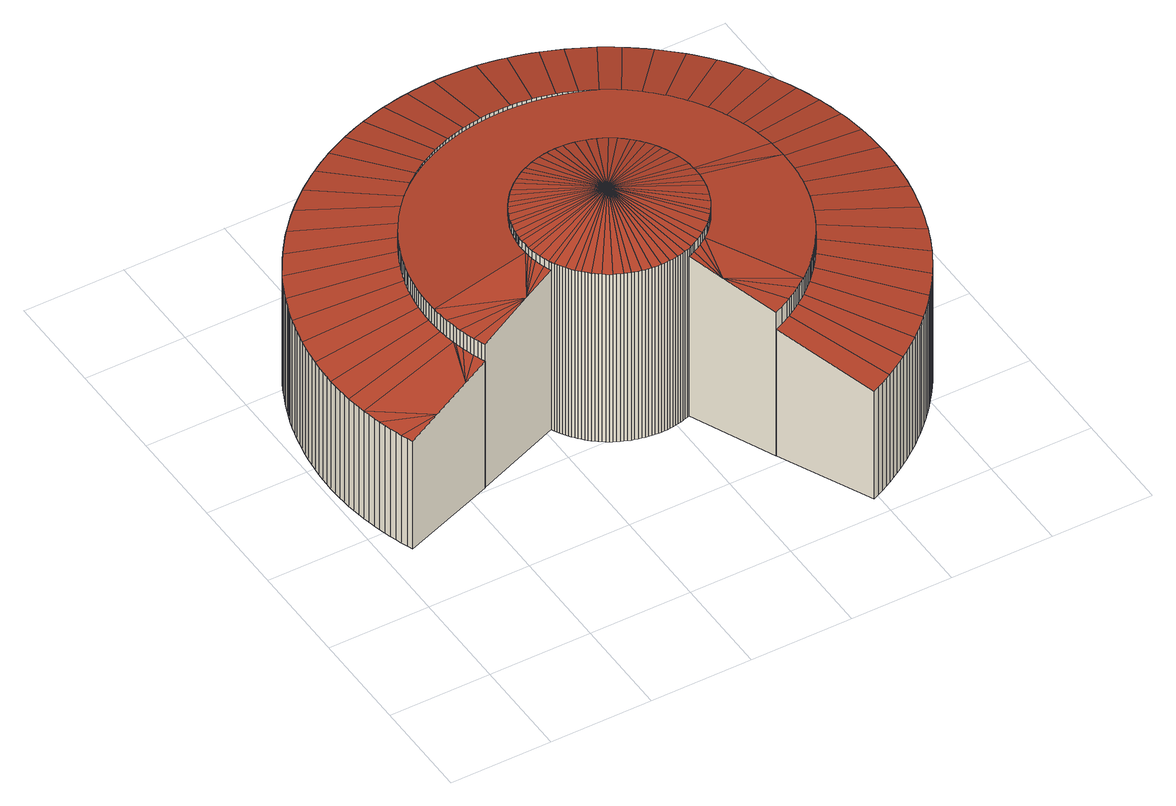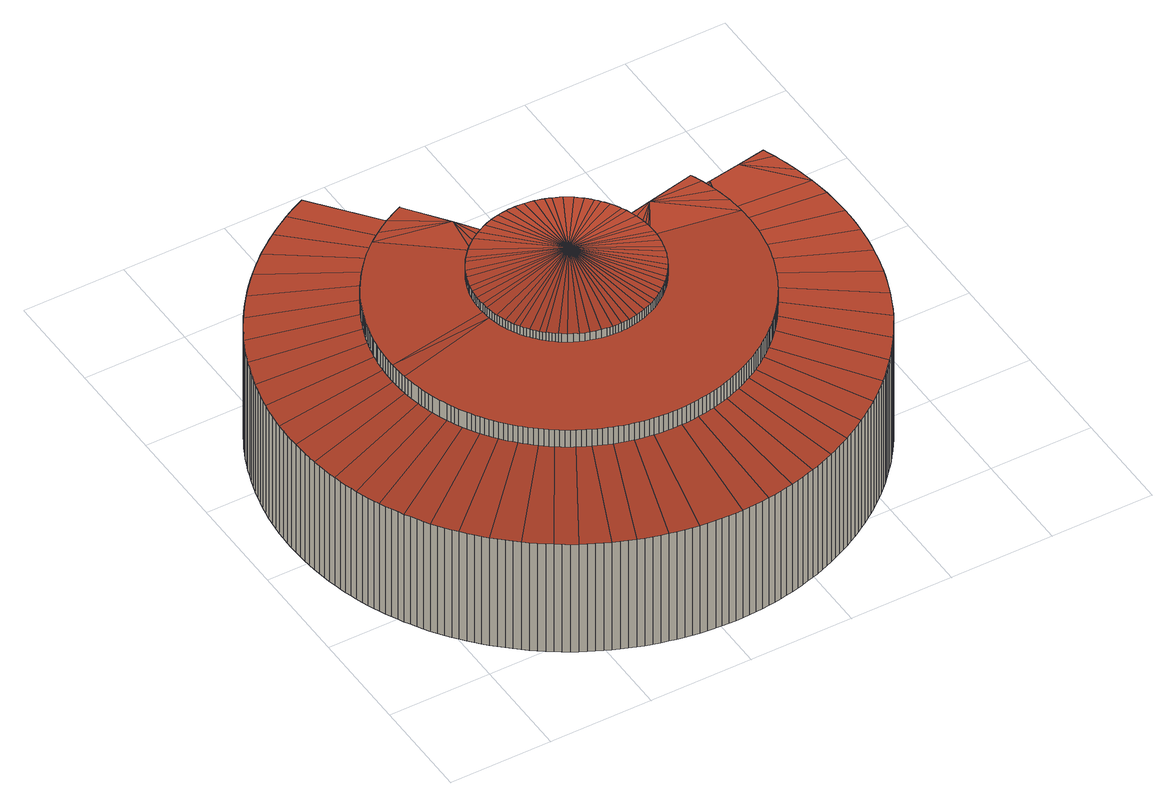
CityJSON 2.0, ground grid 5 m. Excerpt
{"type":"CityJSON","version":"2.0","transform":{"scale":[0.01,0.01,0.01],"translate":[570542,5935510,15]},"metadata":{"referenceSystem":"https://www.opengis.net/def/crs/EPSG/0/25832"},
"CityObjects":{
"building1":{"type":"Building","attributes":{"Grundfläche 2D":"466.924905","Grundhöhe NN":"15.515"},"geometry":[{"type":"Solid","lod":"3","boundaries":[[[[0,1,2,3,4,5,6]],[[7,8,9,10,5,4]],[[11,12,13,5,10]],[[14,5,13]],[[15,16,5,14]],[[17,18,5,16]],[[19,20,21,5,18]],[[0,6,22]],[[23,24,25,26,27,28,29,30,31,32,33,34,35,36,37,38,39,40,41,42,43,44,45,46,47,48,14,13,49,50,51,52,53,54,55,56,57,58,59,60,61,62,63,64,65,66,67,68,69,70,71,72,73,74,75,76,77,78,79,80,81,82,83]],[[84,85,86,87,23,88]],[[89,90,24,23,87]],[[91,92,93,94,95,96,97,98,99,100,101,102,103,104,105,106,107,108,109,110,111,112,113,114,115,116,117,118,119,120,121,122,123,124,125,126,127,128,129,130,131,132,133,134,135,136,137,138,139,140,141,142,143,144,145,146,147,148,149,150,151,152,153,154,155,156,157,158,159,160,161,162,163,164,165,166,167,168,169,170,171,172,87,86,173,174,175,176,177,178,179,180,181,182,183,184,185,186,187,188,189,190,191,192,193,194,195,196,197,198,199,200,201,202,203,204,205,206,207,208,209,210,211,212,213,214,215,216,217,218,219,220,221,222,223,224,225,226,227,228,229,230,231,232,233,234,235,236,237,238,239,240,241,242,243,244,245,246,247,248,249,250,251,252,253,254,255,256,257,258,259,260,261,262,263,264,265,266,267,268,269,270,271,272,273,274,275,276,277,278,279,280,281,282,283,284,285,286,287,288,289,290,291,292,293,294,295,296,297]],[[298,299,300,301,297,302]],[[91,297,301]],[[303,304,305,301,300,306]],[[307,308,309,301,305,310]],[[311,312,301,309,313]],[[314,315,301,316]],[[317,318,301,315]],[[319,301,318]],[[320,301,319]],[[91,301,320]],[[321,322,323,324,325]],[[326,327,324,323]],[[328,329,324,327]],[[330,324,329,331,332,333]],[[334,335,336,324,330]],[[337,324,336,338,339,340]],[[341,342,324,337]],[[343,344,345,324,342]],[[346,347,348,324,345]],[[349,350,324,348]],[[351,324,350,352,353,354]],[[355,356,357,324,351]],[[358,359,360,324,357]],[[361,362,324,360]],[[363,364,365,324,362]],[[366,367,368,324,365]],[[369,370,324,368]],[[371,324,370,372,373,374]],[[375,376,324,371]],[[377,378,324,376]],[[379,380,324,378]],[[381,382,324,380]],[[383,384,385,324,382]],[[386,387,388,324,385]],[[389,390,391,324,388]],[[392,393,394,324,391]],[[395,396,397,324,394]],[[398,399,400,324,397]],[[401,402,324,400]],[[403,404,405,324,402]],[[406,407,324,405]],[[408,409,410,324,407]],[[411,412,324,410]],[[413,414,415,324,412]],[[416,417,324,415]],[[418,419,420,324,417]],[[324,420,421,422,423]],[[424,425,324,423]],[[426,427,428,324,425]],[[429,430,431,324,428]],[[432,324,431]],[[433,434,324,432]],[[435,324,434]],[[436,437,324,435]],[[438,439,324,437]],[[440,441,324,439]],[[440,439,442]],[[443,444,445,446,324,441]],[[447,448,449,324,446]],[[450,451,324,449]],[[452,453,454,324,451]],[[455,456,457,324,454]],[[458,459,460,324,457]],[[461,462,463,324,460]],[[464,465,324,463]],[[466,467,468,324,465]],[[469,470,471,324,468]],[[472,473,474,324,471]],[[475,476,477,324,474]],[[478,479,480,324,477]],[[481,482,483,324,480]],[[484,485,486,324,483]],[[487,488,489,324,486]],[[490,325,324,489]],[[491,492,493,494,495,496,497,498,499,500,501]],[[496,502,503,504,505,506,507,508,509,497]],[[510,511,512,513,514,515,516,506,505]],[[513,517,518,519,520,521,522,523,524,514]],[[520,525,526,527,528,529,530,531,532,521]],[[528,533,534,535,536,537,538,539,540,529]],[[536,541,542,543,544,545,546,547,548,537]],[[544,549,550,551,552,553,554,555,556,545]],[[552,557,558,559,560,561,562,563,564,553]],[[560,565,566,567,568,569,570,571,572,561]],[[568,573,574,575,576,577,578,579,580,569]],[[576,581,582,583,584,585,586,587,588,577]],[[584,589,590,591,592,593,594,595,596,585]],[[592,597,598,599,600,601,602,603,604,593]],[[605,606,607,608,609,610,611,612,601,600,613]],[[607,614,615,616,617,618,619,620,621,608]],[[617,622,623,624,625,626,627,628,629,618]],[[625,630,631,632,633,634,635,636,637,626]],[[633,638,639,640,641,642,643,644,645,634]],[[641,646,647,648,649,650,651,652,653,642]],[[649,654,655,656,657,658,659,660,661,650]],[[657,662,663,664,665,666,667,668,658]],[[665,669,670,671,672,673,674,675,666]],[[671,676,677,678,679,680,681,682,672]],[[679,683,684,685,686,687,688,689,680]],[[685,690,691,692,693,694,695,696,697,686]],[[693,698,699,700,701,702,703,704,705,694]],[[702,701,706,707,708,709,710,711,712,713,714,715,716,717,718]],[[712,719,720,721,722,723,724,725,726,713]],[[722,727,728,729,730,731,732,733,734,723]],[[730,735,736,737,738,739,740,741,742,731]],[[743,744,745,746,747,748,749,750,739,738]],[[746,751,752,753,754,755,756,757,758,747]],[[759,760,761,762,763,764,765,755,754]],[[762,766,767,768,769,770,771,772,773,763]],[[769,774,775,776,777,778,779,780,770]],[[781,782,783,784,785,786,787,788,789,778,777]],[[784,790,791,792,793,794,795,796,797,785]],[[793,798,799,800,801,802,803,804,805,794]],[[801,806,807,808,809,810,811,812,813,802]],[[809,814,815,816,817,818,819,820,821,822,810]],[[818,823,824,825,826,827,828,829,830,819]],[[826,831,832,833,834,835,836,837,838,827]],[[834,839,840,841,842,843,844,845,846,835]],[[842,847,848,849,850,851,852,853,854,843]],[[850,855,856,857,858,859,860,861,851]],[[862,863,864,865,857]],[[865,866,858,857]],[[867,868,869,870,865,864]],[[871,872,865,870]],[[873,866,874,875,876]],[[877,866,873,878,879]],[[866,877,880,881]],[[881,858,866]],[[882,875,874]],[[883,491,501]],[[6,5,21,884,885]],[[6,885,886,883,22]],[[1,0,22,883,501,500]],[[3,2,1,500,499,498]],[[3,498,497,4]],[[4,497,509,7]],[[7,509,508,8]],[[8,508,507,9]],[[9,507,506,10]],[[10,506,516,11]],[[11,516,515,12]],[[12,515,514,13]],[[13,514,524,49]],[[49,524,523,50]],[[50,523,522,51]],[[51,522,521,52]],[[52,521,532,53]],[[53,532,531,54]],[[54,531,530,55]],[[55,530,529,56]],[[56,529,540,57]],[[57,540,539,58]],[[58,539,538,59]],[[59,538,537,60]],[[60,537,548,61]],[[61,548,547,62]],[[62,547,546,63]],[[63,546,545,64]],[[64,545,556,65]],[[65,556,555,66]],[[66,555,554,67]],[[67,554,553,68]],[[68,553,564,69]],[[69,564,563,70]],[[70,563,562,71]],[[71,562,561,72]],[[72,561,572,73]],[[73,572,571,74]],[[74,571,570,75]],[[75,570,569,76]],[[76,569,580,77]],[[77,580,579,78]],[[78,579,578,79]],[[79,578,577,80]],[[80,577,588,81]],[[81,588,587,82]],[[82,587,586,83]],[[83,586,585,23]],[[23,585,596,88]],[[88,596,595,84]],[[84,595,594,85]],[[85,594,593,86]],[[86,593,604,173]],[[173,604,603,174]],[[176,175,174,603,602,601]],[[177,176,601,612,611]],[[177,611,610,178]],[[178,610,609,179]],[[179,609,608,180]],[[182,181,180,608,621,620]],[[184,183,182,620,619,618]],[[184,618,629,185]],[[185,629,628,186]],[[186,628,627,187]],[[189,188,187,627,626,637]],[[189,637,636,190]],[[190,636,635,191]],[[191,635,634,192]],[[192,634,645,193]],[[193,645,644,194]],[[194,644,643,195]],[[195,643,642,196]],[[196,642,653,197]],[[197,653,652,198]],[[198,652,651,199]],[[199,651,650,200]],[[200,650,661,201]],[[201,661,660,202]],[[202,660,659,203]],[[203,659,658,204]],[[204,658,668,205]],[[205,668,667,206]],[[206,667,666,207]],[[207,666,675,208]],[[208,675,674,209]],[[209,674,673,210]],[[210,673,672,211]],[[211,672,682,212]],[[212,682,681,213]],[[213,681,680,214]],[[214,680,689,215]],[[215,689,688,216]],[[216,688,687,217]],[[217,687,686,218]],[[218,686,697,219]],[[219,697,696,220]],[[220,696,695,221]],[[221,695,694,222]],[[222,694,705,223]],[[223,705,704,224]],[[224,704,703,225]],[[225,703,702,226]],[[226,702,718,227]],[[227,718,717,228]],[[228,717,716,229]],[[229,716,715,230]],[[230,715,714,231]],[[231,714,713,232]],[[232,713,726,233]],[[233,726,725,234]],[[234,725,724,235]],[[235,724,723,236]],[[236,723,734,237]],[[237,734,733,238]],[[238,733,732,239]],[[239,732,731,240]],[[240,731,742,241]],[[241,742,741,242]],[[242,741,740,243]],[[243,740,739,244]],[[244,739,750,245]],[[245,750,749,246]],[[246,749,748,247]],[[247,748,747,248]],[[248,747,758,249]],[[249,758,757,250]],[[250,757,756,251]],[[251,756,755,252]],[[252,755,765,253]],[[253,765,764,254]],[[254,764,763,255]],[[255,763,773,256]],[[256,773,772,257]],[[257,772,771,258]],[[258,771,770,259]],[[259,770,780,260]],[[260,780,779,261]],[[261,779,778,262]],[[262,778,789,263]],[[263,789,788,264]],[[264,788,787,265]],[[265,787,786,266]],[[266,786,785,267]],[[267,785,797,268]],[[268,797,796,269]],[[269,796,795,270]],[[270,795,794,271]],[[271,794,805,272]],[[272,805,804,273]],[[273,804,803,274]],[[274,803,802,275]],[[275,802,813,276]],[[276,813,812,277]],[[277,812,811,278]],[[278,811,810,279]],[[279,810,822,280]],[[280,822,821,281]],[[281,821,820,282]],[[282,820,819,283]],[[283,819,830,284]],[[284,830,829,285]],[[285,829,828,286]],[[286,828,827,287]],[[287,827,838,288]],[[288,838,837,289]],[[289,837,836,290]],[[290,836,835,291]],[[291,835,846,292]],[[292,846,845,293]],[[293,845,844,294]],[[294,844,843,295]],[[295,843,854,296]],[[296,854,853,297]],[[297,853,852,302]],[[302,852,851,298]],[[298,851,861,299]],[[299,861,860,300]],[[300,860,859,306]],[[306,859,858,303]],[[303,858,881,304]],[[304,881,880,305]],[[305,880,877,310]],[[310,877,879,307]],[[307,879,878,308]],[[308,878,873,309]],[[309,873,876,313]],[[313,876,875,311]],[[311,875,882,312]],[[301,312,882,887,888,316]],[[321,14,48,322]],[[322,48,47,323]],[[323,47,46,326]],[[326,46,45,327]],[[327,45,44,328]],[[328,44,43,329]],[[329,43,42,331]],[[331,42,41,332]],[[332,41,40,333]],[[333,40,39,330]],[[330,39,38,334]],[[334,38,37,335]],[[325,15,14,321]],[[486,20,19,487]],[[487,19,18,488]],[[488,18,17,489]],[[489,17,16,490]],[[490,16,15,325]],[[335,37,36,336]],[[336,36,35,338]],[[338,35,34,339]],[[339,34,33,340]],[[340,33,32,337]],[[337,32,31,341]],[[341,31,30,342]],[[342,30,29,343]],[[343,29,28,344]],[[344,28,27,345]],[[345,27,26,346]],[[346,26,25,347]],[[347,25,24,348]],[[348,24,90,349]],[[349,90,89,350]],[[350,89,87,352]],[[352,87,172,353]],[[353,172,171,354]],[[354,171,170,351]],[[351,170,169,355]],[[355,169,168,356]],[[356,168,167,357]],[[357,167,166,358]],[[358,166,165,359]],[[359,165,164,360]],[[360,164,163,361]],[[361,163,162,362]],[[362,162,161,363]],[[363,161,160,364]],[[364,160,159,365]],[[365,159,158,366]],[[366,158,157,367]],[[367,157,156,368]],[[368,156,155,369]],[[369,155,154,370]],[[370,154,153,372]],[[372,153,152,373]],[[373,152,151,374]],[[374,151,150,371]],[[371,150,149,375]],[[375,149,148,376]],[[376,148,147,377]],[[377,147,146,378]],[[378,146,145,379]],[[379,145,144,380]],[[380,144,143,381]],[[381,143,142,382]],[[382,142,141,383]],[[383,141,140,384]],[[384,140,139,385]],[[385,139,138,386]],[[386,138,137,387]],[[387,137,136,388]],[[388,136,135,389]],[[389,135,134,390]],[[390,134,133,391]],[[391,133,132,392]],[[392,132,131,393]],[[393,131,130,394]],[[394,130,129,395]],[[395,129,128,396]],[[396,128,127,397]],[[397,127,126,398]],[[398,126,125,399]],[[399,125,124,400]],[[400,124,123,401]],[[401,123,122,402]],[[402,122,121,403]],[[403,121,120,404]],[[404,120,119,405]],[[405,119,118,406]],[[406,118,117,407]],[[407,117,116,408]],[[408,116,115,409]],[[409,115,114,410]],[[410,114,113,411]],[[411,113,112,412]],[[412,112,111,413]],[[413,111,110,414]],[[414,110,109,415]],[[415,109,108,416]],[[416,108,107,417]],[[417,107,106,418]],[[418,106,105,419]],[[419,105,104,420]],[[420,104,103,421]],[[421,103,102,422]],[[422,102,101,423]],[[423,101,100,424]],[[424,100,99,425]],[[425,99,98,426]],[[426,98,97,427]],[[427,97,96,428]],[[428,96,95,429]],[[429,95,94,430]],[[430,94,93,431]],[[431,93,92,432]],[[432,92,91,433]],[[433,91,320,434]],[[434,320,319,435]],[[435,319,318,436]],[[436,318,317,437]],[[437,317,315,438]],[[438,315,314,439]],[[439,314,316,442]],[[442,316,888,889,440]],[[441,440,889,890]],[[443,441,890,891]],[[444,443,891,892]],[[445,444,892,893]],[[446,445,893,894]],[[447,446,894,895]],[[448,447,895,896]],[[449,448,896,897]],[[450,449,897,898]],[[451,450,898,899]],[[452,451,899,900]],[[453,452,900,901]],[[454,453,901,902]],[[455,454,902,903]],[[456,455,903,904]],[[457,456,904,905]],[[458,457,905,906]],[[459,458,906,907]],[[460,459,907,908]],[[461,460,908,909]],[[462,461,909,910]],[[463,462,910,911]],[[464,463,911,912]],[[465,464,912,913]],[[466,465,913,914]],[[467,466,914,915]],[[468,467,915,916]],[[469,468,916,917]],[[470,469,917,918]],[[471,470,918,919]],[[472,471,919,920]],[[473,472,920,921]],[[474,473,921,922]],[[475,474,922,923]],[[476,475,923,924]],[[477,476,924,925]],[[478,477,925,926]],[[479,478,926,927]],[[480,479,927,928]],[[481,480,928,929]],[[482,481,929,930]],[[483,482,930,931]],[[484,483,931,932]],[[484,932,884,21,485]],[[485,21,20,486]],[[493,492,933,934]],[[494,493,934,935]],[[495,494,935,936]],[[496,495,936,937]],[[502,496,937,938]],[[503,502,938,939]],[[504,503,939,940]],[[505,504,940,941]],[[510,505,941,942]],[[511,510,942,943]],[[512,511,943,944]],[[513,512,944,945]],[[517,513,945,946]],[[518,517,946,947]],[[519,518,947,948]],[[520,519,948,949]],[[525,520,949,950]],[[526,525,950,951]],[[527,526,951,952]],[[528,527,952,953]],[[533,528,953,954]],[[534,533,954,955]],[[535,534,955,956]],[[536,535,956,957]],[[541,536,957,958]],[[542,541,958,959]],[[543,542,959,960]],[[544,543,960,961]],[[549,544,961,962]],[[550,549,962,963]],[[551,550,963,964]],[[552,551,964,965]],[[557,552,965,966]],[[558,557,966,967]],[[559,558,967,968]],[[560,559,968,969]],[[565,560,969,970]],[[566,565,970,971]],[[567,566,971,972]],[[568,567,972,973]],[[573,568,973,974]],[[574,573,974,975]],[[575,574,975,976]],[[576,575,976,977]],[[581,576,977,978]],[[582,581,978,979]],[[583,582,979,980]],[[584,583,980,981]],[[589,584,981,982]],[[590,589,982,983]],[[591,590,983,984]],[[592,591,984,985]],[[597,592,985,986]],[[598,597,986,987]],[[599,598,987,988]],[[600,599,988,989]],[[613,600,989,990]],[[605,613,990,991]],[[606,605,991,992]],[[607,606,992,993]],[[614,607,993,994]],[[615,614,994,995]],[[616,615,995,996]],[[617,616,996,997]],[[622,617,997,998]],[[623,622,998,999]],[[624,623,999,1000]],[[625,624,1000,1001]],[[630,625,1001,1002]],[[631,630,1002,1003]],[[632,631,1003,1004]],[[633,632,1004,1005]],[[638,633,1005,1006]],[[639,638,1006,1007]],[[640,639,1007,1008]],[[641,640,1008,1009]],[[646,641,1009,1010]],[[647,646,1010,1011]],[[648,647,1011,1012]],[[649,648,1012,1013]],[[654,649,1013,1014]],[[655,654,1014,1015]],[[656,655,1015,1016]],[[657,656,1016,1017]],[[662,657,1017,1018]],[[663,662,1018,1019]],[[664,663,1019,1020]],[[665,664,1020,1021]],[[669,665,1021,1022]],[[670,669,1022,1023]],[[671,670,1023,1024]],[[676,671,1024,1025]],[[677,676,1025,1026]],[[678,677,1026,1027]],[[679,678,1027,1028]],[[683,679,1028,1029]],[[684,683,1029,1030]],[[685,684,1030,1031]],[[690,685,1031,1032]],[[691,690,1032,1033]],[[692,691,1033,1034]],[[693,692,1034,1035]],[[698,693,1035,1036]],[[699,698,1036,1037]],[[700,699,1037,1038]],[[701,700,1038,1039]],[[706,701,1039,1040]],[[1041,708,707,706,1040,1042]],[[709,708,1041,1043]],[[710,709,1043,1044]],[[711,710,1044,1045]],[[712,711,1045,1046]],[[719,712,1046,1047]],[[720,719,1047,1048]],[[721,720,1048,1049]],[[722,721,1049,1050]],[[727,722,1050,1051]],[[728,727,1051,1052]],[[729,728,1052,1053]],[[730,729,1053,1054]],[[735,730,1054,1055]],[[736,735,1055,1056]],[[737,736,1056,1057]],[[738,737,1057,1058]],[[743,738,1058,1059]],[[744,743,1059,1060]],[[745,744,1060,1061]],[[746,745,1061,1062]],[[751,746,1062,1063]],[[752,751,1063,1064]],[[753,752,1064,1065]],[[754,753,1065,1066]],[[759,754,1066,1067]],[[760,759,1067,1068]],[[761,760,1068,1069]],[[762,761,1069,1070]],[[766,762,1070,1071]],[[767,766,1071,1072]],[[768,767,1072,1073]],[[769,768,1073,1074]],[[774,769,1074,1075]],[[775,774,1075,1076]],[[776,775,1076,1077]],[[777,776,1077,1078]],[[781,777,1078,1079]],[[782,781,1079,1080]],[[783,782,1080,1081]],[[784,783,1081,1082]],[[790,784,1082,1083]],[[791,790,1083,1084]],[[792,791,1084,1085]],[[793,792,1085,1086]],[[798,793,1086,1087]],[[799,798,1087,1088]],[[800,799,1088,1089]],[[801,800,1089,1090]],[[806,801,1090,1091]],[[807,806,1091,1092]],[[808,807,1092,1093]],[[809,808,1093,1094]],[[814,809,1094,1095]],[[815,814,1095,1096]],[[816,815,1096,1097]],[[817,816,1097,1098]],[[818,817,1098,1099]],[[823,818,1099,1100]],[[824,823,1100,1101]],[[825,824,1101,1102]],[[826,825,1102,1103]],[[831,826,1103,1104]],[[832,831,1104,1105]],[[833,832,1105,1106]],[[834,833,1106,1107]],[[839,834,1107,1108]],[[840,839,1108,1109]],[[841,840,1109,1110]],[[842,841,1110,1111]],[[847,842,1111,1112]],[[848,847,1112,1113]],[[849,848,1113,1114]],[[850,849,1114,1115]],[[855,850,1115,1116]],[[856,855,1116,1117]],[[857,856,1117,1118]],[[862,857,1118,1119]],[[863,862,1119,1120]],[[864,863,1120,1121]],[[867,864,1121,1122]],[[868,867,1122,1123]],[[869,868,1123,1124]],[[870,869,1124,1125]],[[871,870,1125,1126]],[[872,871,1126,1127]],[[874,866,865,872,1127,1128]],[[882,874,1128,887]],[[492,491,1129,933]],[[491,883,886,1129]],[[1127,1126,1125,1124,1123,1122,1121,1120,1119,1118,1117,1116,1115,1114,1113,1112,1111,1110,1109,1108,1107,1106,1105,1104,1103,1102,1101,1100,1099,1098,1097,1096,1095,1094,1093,1092,1091,1090,1089,1088,1087,1086,1085,1084,1083,1082,1081,1080,1079,1078,1077,1076,1075,1074,1073,1072,1071,1070,1069,1068,1067,1066,1065,1064,1063,1062,1061,1060,1059,1058,1057,1056,1055,1054,1053,1052,1051,1050,1049,1048,1047,1046,1045,1044,1043,1041,1042,1040,1039,1038,1037,1036,1035,1034,1033,1032,1031,1030,1029,1028,1027,1026,1025,1024,1023,1022,1021,1020,1019,1018,1017,1016,1015,1014,1013,1012,1011,1010,1009,1008,1007,1006,1005,1004,1003,1002,1001,1000,999,998,997,996,995,994,993,992,991,990,989,988,987,986,985,984,983,982,981,980,979,978,977,976,975,974,973,972,971,970,969,968,967,966,965,964,963,962,961,960,959,958,957,956,955,954,953,952,951,950,949,948,947,946,945,944,943,942,941,940,939,938,937,936,935,934,933,1129,886,885,884,932,931,930,929,928,927,926,925,924,923,922,921,920,919,918,917,916,915,914,913,912,911,910,909,908,907,906,905,904,903,902,901,900,899,898,897,896,895,894,893,892,891,890,889,888,887,1128]]]],"semantics":{"surfaces":[{"type":"RoofSurface"},{"type":"WallSurface"},{"type":"GroundSurface"}],"values":[[0,0,0,0,0,0,0,0,0,0,0,0,0,0,0,0,0,0,0,0,0,0,0,0,0,0,0,0,0,0,0,0,0,0,0,0,0,0,0,0,0,0,0,0,0,0,0,0,0,0,0,0,0,0,0,0,0,0,0,0,0,0,0,0,0,0,0,0,0,0,0,0,0,0,0,0,0,0,0,0,0,0,0,0,0,0,0,0,0,0,0,0,0,0,0,0,0,0,0,0,0,0,0,0,0,0,0,0,0,0,0,0,0,0,0,0,0,0,0,0,0,0,0,0,0,0,0,0,0,0,0,0,0,0,0,0,0,0,0,0,0,0,1,1,1,1,1,1,1,1,1,1,1,1,1,1,1,1,1,1,1,1,1,1,1,1,1,1,1,1,1,1,1,1,1,1,1,1,1,1,1,1,1,1,1,1,1,1,1,1,1,1,1,1,1,1,1,1,1,1,1,1,1,1,1,1,1,1,1,1,1,1,1,1,1,1,1,1,1,1,1,1,1,1,1,1,1,1,1,1,1,1,1,1,1,1,1,1,1,1,1,1,1,1,1,1,1,1,1,1,1,1,1,1,1,1,1,1,1,1,1,1,1,1,1,1,1,1,1,1,1,1,1,1,1,1,1,1,1,1,1,1,1,1,1,1,1,1,1,1,1,1,1,1,1,1,1,1,1,1,1,1,1,1,1,1,1,1,1,1,1,1,1,1,1,1,1,1,1,1,1,1,1,1,1,1,1,1,1,1,1,1,1,1,1,1,1,1,1,1,1,1,1,1,1,1,1,1,1,1,1,1,1,1,1,1,1,1,1,1,1,1,1,1,1,1,1,1,1,1,1,1,1,1,1,1,1,1,1,1,1,1,1,1,1,1,1,1,1,1,1,1,1,1,1,1,1,1,1,1,1,1,1,1,1,1,1,1,1,1,1,1,1,1,1,1,1,1,1,1,1,1,1,1,1,1,1,1,1,1,1,1,1,1,1,1,1,1,1,1,1,1,1,1,1,1,1,1,1,1,1,1,1,1,1,1,1,1,1,1,1,1,1,1,1,1,1,1,1,1,1,1,1,1,1,1,1,1,1,1,1,1,1,1,1,1,1,1,1,1,1,1,1,1,1,1,1,1,1,1,1,1,1,1,1,1,1,1,1,1,1,1,1,1,1,1,1,1,1,1,1,1,1,1,1,1,1,1,1,1,1,1,1,1,1,1,1,1,1,1,1,1,1,1,1,1,1,1,1,1,1,1,1,1,1,1,1,1,1,1,1,1,1,1,1,1,1,1,1,1,1,1,1,1,1,1,1,1,1,1,1,1,1,1,1,1,1,1,1,1,1,1,1,1,1,1,1,1,1,1,1,1,1,1,1,1,1,1,1,1,1,1,1,1,1,1,1,1,1,1,1,1,1,1,1,1,1,1,1,1,1,1,1,1,1,1,1,1,1,1,1,1,1,1,1,1,1,1,1,1,1,1,1,1,1,1,1,1,1,1,1,1,1,1,1,1,1,1,1,1,1,1,1,1,1,1,1,1,1,1,1,1,1,1,1,1,1,1,1,1,1,1,1,1,1,1,1,2]]}}]}
},
"vertices":[
[1780,556,878],[1798,564,878],[1817,573,878],[1835,583,878],[1853,592,878],[1649,797,934],[1762,549,878],[1870,603,878],[1888,613,878],[1906,625,878],[1923,637,878],[1941,649,878],[1958,662,878],[1975,675,878],[1697,1027,969],[1678,1012,969],[1658,999,969],[1636,986,969],[1613,974,969],[1601,968,969],[1589,963,969],[1576,958,969],[1762,548,878],[2307,1388,878],[1857,1384,969],[1858,1368,969],[1858,1353,969],[1857,1337,969],[1856,1322,969],[1854,1307,969],[1852,1292,969],[1849,1277,969],[1846,1262,969],[1842,1247,969],[1838,1233,969],[1833,1219,969],[1828,1205,969],[1823,1192,969],[1817,1179,969],[1810,1166,969],[1804,1154,969],[1797,1142,969],[1790,1130,969],[1782,1119,969],[1775,1108,969],[1767,1097,969],[1750,1078,969],[1733,1059,969],[1715,1042,969],[1992,689,878],[2008,703,878],[2024,718,878],[2040,733,878],[2056,749,878],[2071,765,878],[2086,782,878],[2101,799,878],[2115,816,878],[2129,834,878],[2142,852,878],[2155,871,878],[2168,890,878],[2180,910,878],[2191,929,878],[2202,950,878],[2213,970,878],[2223,991,878],[2232,1012,878],[2241,1033,878],[2250,1054,878],[2258,1076,878],[2265,1098,878],[2272,1120,878],[2278,1142,878],[2283,1164,878],[2288,1187,878],[2293,1209,878],[2296,1232,878],[2300,1254,878],[2302,1277,878],[2304,1299,878],[2306,1322,878],[2307,1344,878],[2307,1366,878],[2305,1432,878],[2303,1454,878],[2301,1476,878],[1853,1430,969],[2306,1410,878],[1855,1415,969],[1856,1399,969],[994,1344,969],[993,1369,969],[994,1395,969],[995,1408,969],[997,1422,969],[999,1435,969],[1002,1449,969],[1005,1462,969],[1008,1476,969],[1012,1489,969],[1016,1503,969],[1021,1517,969],[1027,1530,969],[1033,1544,969],[1039,1557,969],[1046,1570,969],[1053,1583,969],[1061,1596,969],[1070,1609,969],[1079,1621,969],[1088,1633,969],[1098,1645,969],[1108,1657,969],[1119,1668,969],[1130,1679,969],[1142,1689,969],[1154,1700,969],[1166,1709,969],[1179,1718,969],[1192,1727,969],[1205,1735,969],[1218,1743,969],[1232,1750,969],[1246,1756,969],[1260,1762,969],[1274,1768,969],[1289,1773,969],[1303,1778,969],[1317,1782,969],[1332,1785,969],[1346,1788,969],[1361,1791,969],[1375,1792,969],[1389,1794,969],[1403,1795,969],[1417,1795,969],[1431,1795,969],[1445,1795,969],[1458,1794,969],[1472,1793,969],[1485,1791,969],[1510,1787,969],[1535,1781,969],[1559,1774,969],[1581,1767,969],[1603,1757,969],[1625,1747,969],[1647,1734,969],[1669,1720,969],[1680,1713,969],[1690,1705,969],[1701,1696,969],[1711,1687,969],[1722,1678,969],[1732,1668,969],[1742,1658,969],[1751,1647,969],[1760,1636,969],[1769,1625,969],[1778,1613,969],[1787,1601,969],[1795,1588,969],[1802,1575,969],[1809,1562,969],[1816,1548,969],[1822,1534,969],[1828,1520,969],[1834,1505,969],[1839,1491,969],[1843,1476,969],[1847,1461,969],[1850,1446,969],[2298,1497,878],[2294,1518,878],[2291,1539,878],[2286,1560,878],[2282,1580,878],[2276,1600,878],[2271,1620,878],[2265,1640,878],[2258,1659,878],[2252,1678,878],[2244,1696,878],[2237,1715,878],[2229,1733,878],[2221,1751,878],[2212,1769,878],[2203,1787,878],[2193,1805,878],[2182,1823,878],[2172,1841,878],[2160,1858,878],[2148,1876,878],[2136,1893,878],[2123,1910,878],[2110,1927,878],[2096,1944,878],[2082,1960,878],[2067,1976,878],[2052,1992,878],[2036,2008,878],[2020,2023,878],[2003,2038,878],[1986,2053,878],[1969,2067,878],[1951,2081,878],[1932,2094,878],[1914,2107,878],[1895,2120,878],[1875,2132,878],[1855,2143,878],[1835,2154,878],[1815,2165,878],[1794,2175,878],[1773,2184,878],[1752,2193,878],[1730,2202,878],[1709,2210,878],[1687,2217,878],[1665,2224,878],[1643,2230,878],[1620,2235,878],[1598,2240,878],[1576,2245,878],[1553,2248,878],[1531,2251,878],[1508,2254,878],[1486,2256,878],[1463,2258,878],[1441,2258,878],[1419,2259,878],[1396,2258,878],[1374,2258,878],[1352,2256,878],[1331,2254,878],[1309,2252,878],[1288,2249,878],[1267,2246,878],[1246,2242,878],[1225,2238,878],[1205,2233,878],[1184,2228,878],[1165,2222,878],[1145,2216,878],[1126,2210,878],[1107,2203,878],[1088,2196,878],[1070,2188,878],[1052,2180,878],[1034,2172,878],[1016,2163,878],[998,2154,878],[980,2144,878],[962,2134,878],[944,2123,878],[927,2111,878],[909,2100,878],[892,2087,878],[875,2074,878],[858,2061,878],[841,2047,878],[825,2033,878],[808,2018,878],[793,2003,878],[777,1987,878],[762,1971,878],[747,1954,878],[732,1937,878],[718,1920,878],[704,1902,878],[691,1883,878],[678,1864,878],[665,1845,878],[653,1826,878],[642,1806,878],[631,1786,878],[620,1766,878],[610,1745,878],[601,1724,878],[592,1702,878],[583,1681,878],[576,1659,878],[569,1637,878],[562,1615,878],[556,1593,878],[550,1571,878],[545,1549,878],[541,1526,878],[537,1504,878],[534,1481,878],[531,1459,878],[530,1436,878],[528,1414,878],[527,1391,878],[527,1369,878],[527,1347,878],[528,1325,878],[531,1281,878],[534,1260,878],[536,1238,878],[867,1125,935],[529,1303,878],[544,1196,878],[548,1176,878],[553,1155,878],[540,1217,878],[564,1115,878],[570,1096,878],[576,1077,878],[558,1135,878],[590,1039,878],[598,1021,878],[583,1058,878],[1025,1200,969],[1016,1225,969],[1030,1189,969],[1008,1249,969],[1003,1273,969],[998,1296,969],[995,1320,969],[1697,1027,1017],[1715,1042,1017],[1733,1059,1017],[1420,1371,1122],[1678,1012,1017],[1750,1078,1017],[1767,1097,1017],[1775,1108,1017],[1782,1119,1017],[1810,1166,1017],[1790,1130,1017],[1797,1142,1017],[1804,1154,1017],[1817,1179,1017],[1823,1192,1017],[1828,1205,1017],[1846,1262,1017],[1833,1219,1017],[1838,1233,1017],[1842,1247,1017],[1849,1277,1017],[1852,1292,1017],[1854,1307,1017],[1856,1322,1017],[1857,1337,1017],[1858,1353,1017],[1858,1368,1017],[1857,1384,1017],[1856,1399,1017],[1855,1415,1017],[1843,1476,1016],[1853,1430,1016],[1850,1446,1016],[1847,1461,1016],[1839,1491,1016],[1834,1505,1016],[1828,1520,1016],[1822,1534,1016],[1816,1548,1016],[1809,1562,1016],[1802,1575,1016],[1795,1588,1016],[1787,1601,1016],[1778,1613,1016],[1769,1625,1016],[1760,1636,1016],[1751,1647,1016],[1742,1658,1016],[1732,1668,1016],[1722,1678,1016],[1680,1713,1016],[1711,1687,1016],[1701,1696,1016],[1690,1705,1016],[1669,1720,1016],[1647,1734,1016],[1625,1747,1016],[1603,1757,1016],[1581,1767,1016],[1559,1774,1016],[1535,1781,1016],[1510,1787,1016],[1485,1791,1016],[1472,1793,1016],[1458,1794,1016],[1445,1795,1016],[1431,1795,1016],[1417,1795,1016],[1403,1795,1016],[1389,1794,1016],[1375,1792,1016],[1361,1791,1016],[1346,1788,1016],[1332,1785,1016],[1317,1782,1016],[1303,1778,1016],[1289,1773,1016],[1274,1768,1016],[1260,1762,1016],[1246,1756,1016],[1232,1750,1016],[1218,1743,1016],[1205,1735,1016],[1192,1727,1016],[1179,1718,1016],[1166,1709,1016],[1154,1700,1016],[1142,1689,1016],[1130,1679,1016],[1119,1668,1016],[1108,1657,1016],[1098,1645,1016],[1088,1633,1016],[1079,1621,1016],[1070,1609,1016],[1061,1596,1016],[1053,1583,1016],[1046,1570,1016],[1039,1557,1016],[1033,1544,1016],[1027,1530,1016],[1021,1517,1016],[1016,1503,1016],[1012,1489,1016],[1008,1476,1016],[1005,1462,1016],[1002,1449,1016],[999,1435,1016],[997,1422,1016],[995,1408,1016],[994,1395,1016],[993,1369,1016],[994,1344,1016],[995,1320,1016],[998,1296,1016],[1003,1273,1016],[1008,1249,1016],[1016,1225,1016],[1025,1200,1016],[1030,1188,1016],[1036,1176,1016],[1030,1189,1016],[1042,1164,1016],[1048,1152,1016],[1055,1140,1016],[1063,1128,1016],[1070,1116,1016],[1079,1105,1016],[1088,1093,1016],[1097,1082,1017],[1107,1071,1017],[1117,1060,1017],[1128,1050,1017],[1139,1039,1017],[1150,1030,1017],[1162,1020,1017],[1174,1011,1017],[1187,1002,1017],[1200,994,1017],[1214,986,1017],[1227,979,1017],[1241,972,1017],[1256,966,1017],[1270,960,1017],[1285,954,1017],[1299,950,1017],[1314,945,1017],[1330,942,1017],[1345,938,1017],[1360,936,1017],[1375,934,1017],[1390,932,1017],[1406,931,1017],[1421,931,1017],[1436,931,1017],[1451,931,1017],[1466,933,1017],[1480,934,1017],[1495,936,1017],[1509,939,1017],[1523,942,1017],[1537,945,1017],[1550,949,1017],[1563,953,1017],[1576,958,1017],[1589,963,1017],[1601,968,1017],[1613,974,1017],[1636,986,1017],[1658,999,1017],[1763,547,781],[1977,99,671],[2005,112,671],[2032,125,671],[2060,139,671],[2088,154,671],[1853,592,781],[1835,583,781],[1817,573,781],[1798,564,781],[1780,556,781],[2115,170,671],[2143,186,671],[2170,203,671],[2197,221,671],[1923,637,781],[1906,625,781],[1888,613,781],[1870,603,781],[2224,240,671],[2250,259,671],[2277,279,671],[2303,300,671],[1975,675,781],[1958,662,781],[1941,649,781],[2328,322,671],[2353,344,671],[2378,367,671],[2402,391,671],[2040,733,781],[2024,718,781],[2008,703,781],[1992,689,781],[2426,416,671],[2449,441,671],[2472,467,671],[2494,494,671],[2101,799,781],[2086,782,781],[2071,765,781],[2056,749,781],[2516,521,671],[2537,549,671],[2557,578,671],[2577,607,671],[2155,871,781],[2142,852,781],[2129,834,781],[2115,816,781],[2596,637,671],[2614,667,671],[2632,698,671],[2649,729,671],[2202,950,781],[2191,929,781],[2180,910,781],[2168,890,781],[2665,761,671],[2680,793,671],[2694,825,671],[2708,858,671],[2241,1033,781],[2232,1012,781],[2223,991,781],[2213,970,781],[2720,892,671],[2732,925,671],[2743,959,671],[2753,993,671],[2272,1120,781],[2265,1098,781],[2258,1076,781],[2250,1054,781],[2762,1027,671],[2770,1062,671],[2778,1096,671],[2784,1131,671],[2293,1209,781],[2288,1187,781],[2283,1164,781],[2278,1142,781],[2790,1166,671],[2795,1201,671],[2798,1235,671],[2801,1270,671],[2304,1299,781],[2302,1277,781],[2300,1254,781],[2296,1232,781],[2803,1305,671],[2804,1339,671],[2805,1374,671],[2804,1408,671],[2307,1388,781],[2307,1366,781],[2307,1344,781],[2306,1322,781],[2803,1442,671],[2801,1476,671],[2797,1509,671],[2794,1543,671],[2301,1476,781],[2303,1454,781],[2305,1432,781],[2306,1410,781],[2789,1576,671],[2784,1608,671],[2778,1641,671],[2771,1672,671],[2286,1560,781],[2291,1539,781],[2294,1518,781],[2298,1497,781],[2755,1735,671],[2746,1766,671],[2737,1796,671],[2265,1640,781],[2271,1620,781],[2276,1600,781],[2282,1580,781],[2284,1570,781],[2763,1704,671],[2727,1826,671],[2716,1855,671],[2705,1884,671],[2693,1912,671],[2237,1715,781],[2244,1696,781],[2252,1678,781],[2258,1659,781],[2681,1940,671],[2668,1968,671],[2654,1996,671],[2640,2024,671],[2203,1787,781],[2212,1769,781],[2221,1751,781],[2229,1733,781],[2624,2051,671],[2608,2079,671],[2592,2106,671],[2574,2134,671],[2160,1858,781],[2172,1841,781],[2182,1823,781],[2193,1805,781],[2556,2161,671],[2536,2187,671],[2517,2214,671],[2496,2240,671],[2110,1927,781],[2123,1910,781],[2136,1893,781],[2148,1876,781],[2474,2266,671],[2452,2291,671],[2430,2316,671],[2406,2341,671],[2052,1992,781],[2067,1976,781],[2082,1960,781],[2096,1944,781],[2381,2365,671],[2356,2388,671],[2331,2411,671],[2304,2434,671],[1986,2053,781],[2003,2038,781],[2020,2023,781],[2036,2008,781],[2277,2456,671],[2249,2477,671],[2221,2498,671],[2192,2518,671],[1932,2094,781],[1951,2081,781],[1969,2067,781],[2163,2537,671],[2133,2556,671],[2102,2574,671],[1855,2143,781],[1875,2132,781],[1895,2120,781],[1914,2107,781],[2071,2591,671],[2039,2607,671],[2007,2622,671],[1975,2637,671],[1794,2175,781],[1815,2165,781],[1835,2154,781],[1942,2651,671],[1909,2664,671],[1876,2676,671],[1709,2210,781],[1730,2202,781],[1752,2193,781],[1773,2184,781],[1842,2688,671],[1808,2698,671],[1774,2707,671],[1739,2716,671],[1620,2235,781],[1643,2230,781],[1665,2224,781],[1687,2217,781],[1705,2724,671],[1670,2731,671],[1635,2737,671],[1601,2742,671],[1531,2251,781],[1553,2248,781],[1576,2245,781],[1598,2240,781],[1566,2746,671],[1531,2749,671],[1526,2749,671],[1497,2751,671],[1462,2753,671],[1428,2754,671],[1394,2753,671],[1396,2258,781],[1419,2259,781],[1441,2258,781],[1463,2258,781],[1486,2256,781],[1508,2254,781],[1359,2752,671],[1326,2750,671],[1292,2748,671],[1259,2744,671],[1309,2252,781],[1331,2254,781],[1352,2256,781],[1374,2258,781],[1226,2740,671],[1193,2735,671],[1161,2729,671],[1129,2723,671],[1225,2238,781],[1246,2242,781],[1267,2246,781],[1288,2249,781],[1097,2716,671],[1066,2708,671],[1035,2699,671],[1005,2690,671],[1145,2216,781],[1165,2222,781],[1184,2228,781],[1205,2233,781],[975,2681,671],[946,2670,671],[917,2659,671],[888,2648,671],[1070,2188,781],[1088,2196,781],[1107,2203,781],[1126,2210,781],[860,2636,671],[832,2623,671],[804,2610,671],[776,2596,671],[998,2154,781],[1016,2163,781],[1034,2172,781],[1052,2180,781],[748,2580,671],[720,2565,671],[693,2548,671],[666,2531,671],[944,2123,781],[962,2134,781],[980,2144,781],[638,2513,671],[611,2494,671],[585,2474,671],[558,2454,671],[875,2074,781],[892,2087,781],[909,2100,781],[927,2111,781],[532,2433,671],[507,2411,671],[481,2388,671],[457,2365,671],[825,2033,781],[841,2047,781],[858,2061,781],[432,2341,671],[408,2316,671],[385,2291,671],[362,2265,671],[747,1954,781],[762,1971,781],[777,1987,781],[793,2003,781],[808,2018,781],[340,2238,671],[319,2210,671],[298,2182,671],[277,2153,671],[691,1883,781],[704,1902,781],[718,1920,781],[732,1937,781],[258,2124,671],[239,2094,671],[220,2064,671],[203,2033,671],[642,1806,781],[653,1826,781],[665,1845,781],[678,1864,781],[186,2001,671],[171,1970,671],[156,1937,671],[141,1905,671],[601,1724,781],[610,1745,781],[620,1766,781],[631,1786,781],[128,1872,671],[115,1838,671],[114,1834,671],[104,1805,671],[93,1771,671],[569,1637,781],[576,1659,781],[583,1681,781],[592,1702,781],[83,1737,671],[74,1703,671],[66,1668,671],[59,1634,671],[545,1549,781],[550,1571,781],[556,1593,781],[562,1615,781],[53,1599,671],[47,1564,671],[43,1530,671],[39,1495,671],[531,1459,781],[534,1481,781],[537,1504,781],[541,1526,781],[36,1461,671],[34,1426,671],[33,1392,671],[33,1357,671],[527,1369,781],[527,1391,781],[528,1414,781],[530,1436,781],[34,1323,671],[35,1289,671],[38,1256,671],[41,1222,671],[531,1281,781],[529,1303,781],[528,1325,781],[527,1347,781],[45,1189,671],[49,1157,671],[55,1124,671],[544,1196,781],[540,1217,781],[536,1238,781],[534,1260,781],[61,1092,671],[68,1061,671],[75,1029,671],[290,908,708],[472,975,751],[83,998,671],[92,968,671],[101,938,671],[111,908,671],[122,879,671],[133,851,671],[576,1077,781],[597,1020,781],[590,1039,781],[583,1058,781],[558,1135,781],[570,1096,781],[564,1115,781],[553,1155,781],[548,1176,781],[598,1021,781],[1762,548,781],[1576,958,52],[1762,549,52],[1762,548,52],[598,1021,52],[1030,1189,52],[1030,1188,52],[1036,1176,52],[1042,1164,52],[1048,1152,52],[1055,1140,52],[1063,1128,52],[1070,1116,52],[1079,1105,52],[1088,1093,52],[1097,1082,52],[1107,1071,52],[1117,1060,52],[1128,1050,52],[1139,1039,52],[1150,1030,52],[1162,1020,52],[1174,1011,52],[1187,1002,52],[1200,994,52],[1214,986,52],[1227,979,52],[1241,972,52],[1256,966,52],[1270,960,52],[1285,954,52],[1299,950,52],[1314,945,52],[1330,942,52],[1345,938,52],[1360,936,52],[1375,934,52],[1390,932,52],[1406,931,52],[1421,931,52],[1436,931,52],[1451,931,52],[1466,933,52],[1480,934,52],[1495,936,52],[1509,939,52],[1523,942,52],[1537,945,52],[1550,949,52],[1563,953,52],[1977,99,52],[2005,112,52],[2032,125,52],[2060,139,52],[2088,154,52],[2115,170,52],[2143,186,52],[2170,203,52],[2197,221,52],[2224,240,52],[2250,259,52],[2277,279,52],[2303,300,52],[2328,322,52],[2353,344,52],[2378,367,52],[2402,391,52],[2426,416,52],[2449,441,52],[2472,467,52],[2494,494,52],[2516,521,52],[2537,549,52],[2557,578,52],[2577,607,52],[2596,637,52],[2614,667,52],[2632,698,52],[2649,729,52],[2665,761,52],[2680,793,52],[2694,825,52],[2708,858,52],[2720,892,52],[2732,925,52],[2743,959,52],[2753,993,52],[2762,1027,52],[2770,1062,52],[2778,1096,52],[2784,1131,52],[2790,1166,52],[2795,1201,52],[2798,1235,52],[2801,1270,52],[2803,1305,52],[2804,1339,52],[2805,1374,52],[2804,1408,52],[2803,1442,52],[2801,1476,52],[2797,1509,52],[2794,1543,52],[2789,1576,52],[2784,1608,52],[2778,1641,52],[2771,1672,52],[2763,1704,52],[2755,1735,52],[2746,1766,52],[2737,1796,52],[2727,1826,52],[2716,1855,52],[2705,1884,52],[2693,1912,52],[2681,1940,52],[2668,1968,52],[2654,1996,52],[2640,2024,52],[2624,2051,52],[2608,2079,52],[2592,2106,52],[2574,2134,52],[2556,2161,52],[2536,2187,52],[2517,2214,52],[2496,2240,52],[2474,2266,52],[2452,2291,52],[2430,2316,52],[2406,2341,52],[2381,2365,52],[2356,2388,52],[2331,2411,52],[2304,2434,52],[2277,2456,52],[2249,2477,52],[2221,2498,52],[2192,2518,52],[2163,2537,52],[2133,2556,52],[2102,2574,52],[2071,2591,52],[2039,2607,52],[2007,2622,52],[1975,2637,52],[1942,2651,52],[1909,2664,52],[1876,2676,52],[1842,2688,52],[1808,2698,52],[1774,2707,52],[1739,2716,52],[1705,2724,52],[1670,2731,52],[1635,2737,52],[1601,2742,52],[1566,2746,52],[1526,2749,52],[1531,2749,52],[1497,2751,52],[1462,2753,52],[1428,2754,52],[1394,2753,52],[1359,2752,52],[1326,2750,52],[1292,2748,52],[1259,2744,52],[1226,2740,52],[1193,2735,52],[1161,2729,52],[1129,2723,52],[1097,2716,52],[1066,2708,52],[1035,2699,52],[1005,2690,52],[975,2681,52],[946,2670,52],[917,2659,52],[888,2648,52],[860,2636,52],[832,2623,52],[804,2610,52],[776,2596,52],[748,2580,52],[720,2565,52],[693,2548,52],[666,2531,52],[638,2513,52],[611,2494,52],[585,2474,52],[558,2454,52],[532,2433,52],[507,2411,52],[481,2388,52],[457,2365,52],[432,2341,52],[408,2316,52],[385,2291,52],[362,2265,52],[340,2238,52],[319,2210,52],[298,2182,52],[277,2153,52],[258,2124,52],[239,2094,52],[220,2064,52],[203,2033,52],[186,2001,52],[171,1970,52],[156,1937,52],[141,1905,52],[128,1872,52],[115,1838,52],[114,1834,52],[104,1805,52],[93,1771,52],[83,1737,52],[74,1703,52],[66,1668,52],[59,1634,52],[53,1599,52],[47,1564,52],[43,1530,52],[39,1495,52],[36,1461,52],[34,1426,52],[33,1392,52],[33,1357,52],[34,1323,52],[35,1289,52],[38,1256,52],[41,1222,52],[45,1189,52],[49,1157,52],[55,1124,52],[61,1092,52],[68,1061,52],[75,1029,52],[83,998,52],[92,968,52],[101,938,52],[111,908,52],[122,879,52],[133,851,52],[597,1020,52],[1763,547,52]
]}
